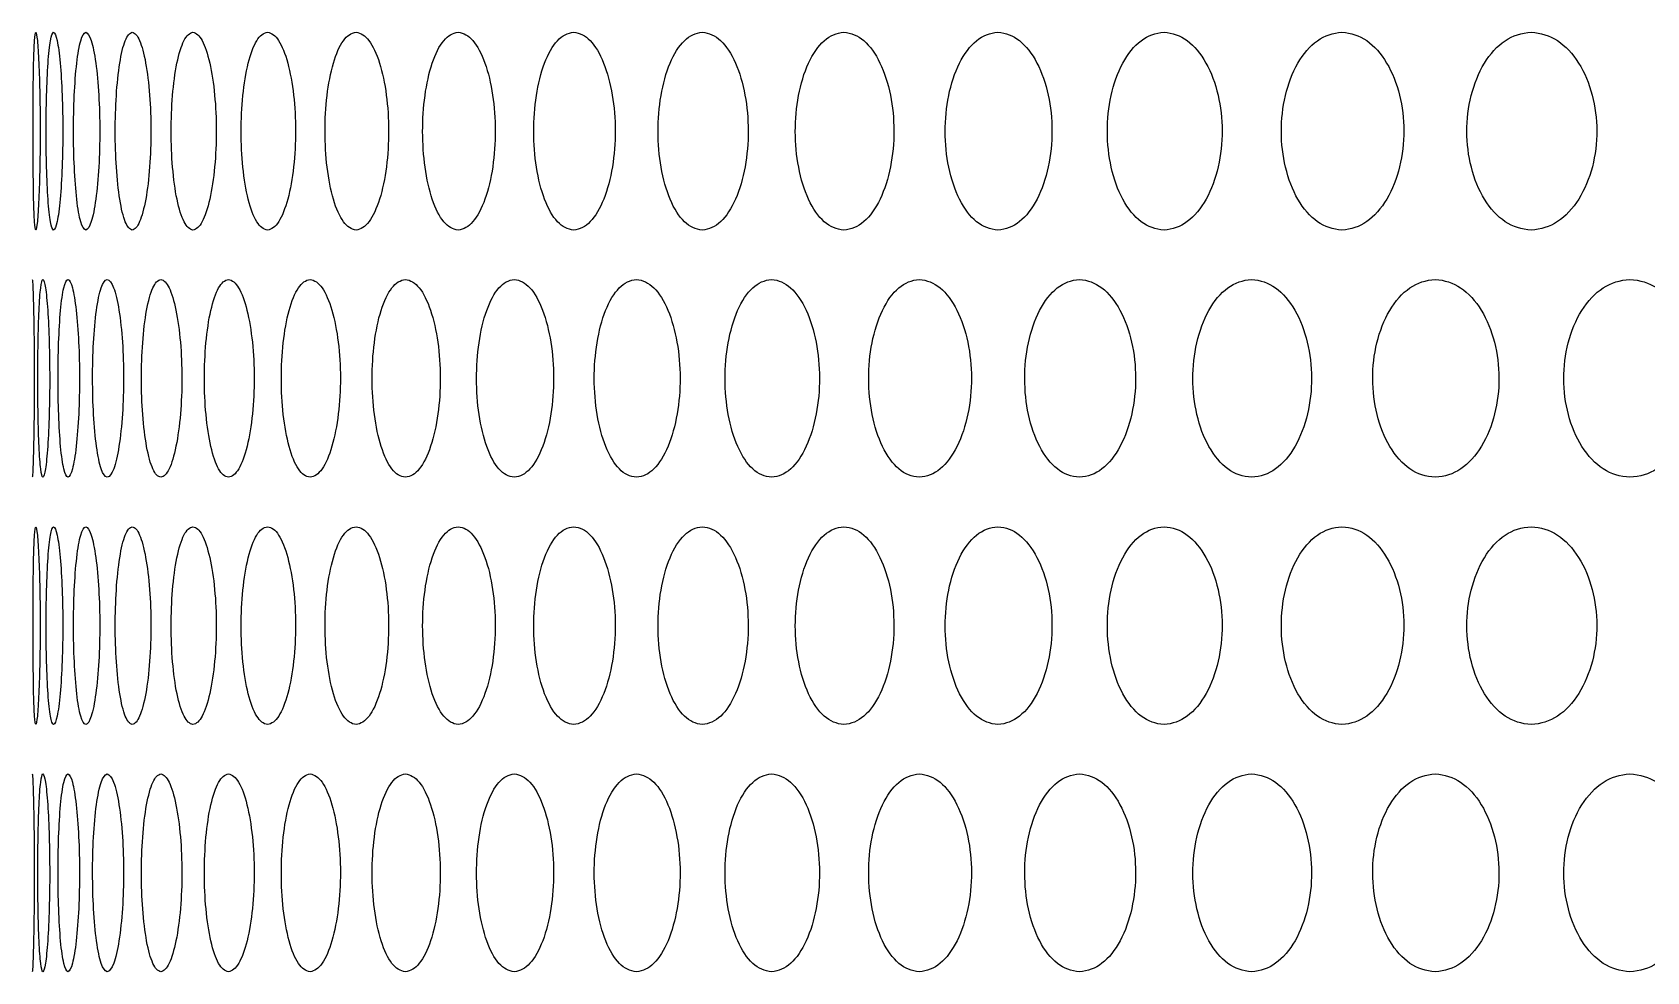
# Model space of a CAD drawing. Header units: millimetres. Extents: x 750 to 8479, y 2174 to 4333.
# Drawn here: x 1027.4 to 1092.7, y 2845.1 to 2883.1 of the extents above; entities that cross this region are included whole.
import ezdxf

# ---------------------------------------------------------------- set-up
doc = ezdxf.new("R2010")
doc.units = ezdxf.units.MM
doc.header["$LTSCALE"] = 153.67
doc.layers.add('02___PRT_ALL_AXES', color=7, linetype='CONTINUOUS')

msp = doc.modelspace()

# ---------------------------------------------------------------- linework, layer by layer
at = {"layer": '02___PRT_ALL_AXES', "color": 0, "linetype": 'Continuous'}
for points in [[(1027.5714, 2875.06591), (1027.55016, 2875.08775), (1027.51621, 2875.29974), (1027.4815, 2876.24269), (1027.46358, 2877.58256), (1027.45829, 2879.04925), (1027.46336, 2880.52312), (1027.48119, 2881.87762), (1027.51602, 2882.83075), (1027.55007, 2883.04428), (1027.5714, 2883.06591)], [(1027.5714, 2883.06591), (1027.59265, 2883.04407), (1027.63469, 2882.83209), (1027.69552, 2881.88914), (1027.73773, 2880.54927), (1027.75223, 2879.08257), (1027.73831, 2877.60871), (1027.69613, 2876.25421), (1027.63493, 2875.30107), (1027.59273, 2875.08754), (1027.5714, 2875.06591)], [(1028.29324, 2875.06591), (1028.24335, 2875.08775), (1028.15816, 2875.29974), (1028.059, 2876.24269), (1028.00051, 2877.58256), (1027.98186, 2879.04925), (1027.99975, 2880.52312), (1028.05807, 2881.87762), (1028.15769, 2882.83075), (1028.24314, 2883.04428), (1028.29324, 2883.06591)], [(1028.29324, 2883.06591), (1028.34313, 2883.04407), (1028.43639, 2882.83209), (1028.56159, 2881.88914), (1028.6443, 2880.54927), (1028.67214, 2879.08257), (1028.64542, 2877.60871), (1028.56282, 2876.25421), (1028.43692, 2875.30107), (1028.34333, 2875.08754), (1028.29324, 2875.06591)], [(1029.59524, 2875.06591), (1029.51682, 2875.08775), (1029.3806, 2875.29974), (1029.21722, 2876.24269), (1029.11829, 2877.58256), (1029.08632, 2879.04925), (1029.117, 2880.52312), (1029.21567, 2881.87762), (1029.37983, 2882.83075), (1029.5165, 2883.04428), (1029.59524, 2883.06591)], [(1029.59524, 2883.06591), (1029.67367, 2883.04407), (1029.81792, 2882.83209), (1030.0072, 2881.88914), (1030.13023, 2880.54927), (1030.17133, 2879.08257), (1030.13188, 2877.60871), (1030.00905, 2876.25421), (1029.81874, 2875.30107), (1029.67398, 2875.08754), (1029.59524, 2875.06591)], [(1031.47438, 2875.06591), (1031.36761, 2875.08775), (1031.18067, 2875.29974), (1030.95345, 2876.24269), (1030.81432, 2877.58256), (1030.76911, 2879.04925), (1030.81249, 2880.52312), (1030.95128, 2881.87762), (1031.17962, 2882.83075), (1031.36718, 2883.04428), (1031.47438, 2883.06591)], [(1031.47438, 2883.06591), (1031.58116, 2883.04407), (1031.77608, 2882.83209), (1032.029, 2881.88914), (1032.19204, 2880.54927), (1032.24632, 2879.08257), (1032.19422, 2877.60871), (1032.03146, 2876.25421), (1031.77718, 2875.30107), (1031.58158, 2875.08754), (1031.47438, 2875.06591)], [(1033.92629, 2875.06591), (1033.79142, 2875.08775), (1033.55418, 2875.29974), (1033.26366, 2876.24269), (1033.08465, 2877.58256), (1033.0263, 2879.04925), (1033.08229, 2880.52312), (1033.26088, 2881.87762), (1033.55285, 2882.83075), (1033.79087, 2883.04428), (1033.92629, 2883.06591)], [(1033.92629, 2883.06591), (1034.06116, 2883.04407), (1034.30629, 2882.83209), (1034.62226, 2881.88914), (1034.82495, 2880.54927), (1034.89227, 2879.08257), (1034.82765, 2877.60871), (1034.62533, 2876.25421), (1034.30767, 2875.30107), (1034.0617, 2875.08754), (1033.92629, 2875.06591)], [(1036.94524, 2875.06591), (1036.78258, 2875.08775), (1036.49561, 2875.29974), (1036.14246, 2876.24269), (1035.92398, 2877.58256), (1035.85263, 2879.04925), (1035.9211, 2880.52312), (1036.13907, 2881.87762), (1036.494, 2882.83075), (1036.78193, 2883.04428), (1036.94524, 2883.06591)], [(1036.94524, 2883.06591), (1037.10789, 2883.04407), (1037.40266, 2882.83209), (1037.78094, 2881.88914), (1038.0228, 2880.54927), (1038.10302, 2879.08257), (1038.02603, 2877.60871), (1037.78462, 2876.25421), (1037.40432, 2875.30107), (1037.10855, 2875.08754), (1036.94524, 2875.06591)], [(1040.52421, 2875.06591), (1040.33415, 2875.08775), (1039.9981, 2875.29974), (1039.58315, 2876.24269), (1039.32572, 2877.58256), (1039.24153, 2879.04925), (1039.32231, 2880.52312), (1039.57917, 2881.87762), (1039.99622, 2882.83075), (1040.33338, 2883.04428), (1040.52421, 2883.06591)], [(1040.52421, 2883.06591), (1040.71427, 2883.04407), (1041.05799, 2882.83209), (1041.4977, 2881.88914), (1041.77817, 2880.54927), (1041.87109, 2879.08257), (1041.78191, 2877.60871), (1041.50197, 2876.25421), (1041.05993, 2875.30107), (1040.71503, 2875.08754), (1040.52421, 2875.06591)], [(1044.65486, 2875.06591), (1044.43784, 2875.08775), (1044.05351, 2875.29974), (1043.57771, 2876.24269), (1043.28192, 2877.58256), (1043.1851, 2879.04925), (1043.27801, 2880.52312), (1043.57314, 2881.87762), (1044.05135, 2882.83075), (1044.43696, 2883.04428), (1044.65486, 2883.06591)], [(1044.65486, 2883.06591), (1044.87188, 2883.04407), (1045.26376, 2882.83209), (1045.76388, 2881.88914), (1046.08231, 2880.54927), (1046.18771, 2879.08257), (1046.08655, 2877.60871), (1045.76873, 2876.25421), (1045.26597, 2875.30107), (1044.87276, 2875.08754), (1044.65486, 2875.06591)], [(1049.32758, 2875.06591), (1049.08409, 2875.08775), (1048.65238, 2875.29974), (1048.11685, 2876.24269), (1047.78339, 2877.58256), (1047.67416, 2879.04925), (1047.77898, 2880.52312), (1048.1117, 2881.87762), (1048.64995, 2882.83075), (1049.08312, 2883.04428), (1049.32758, 2883.06591)], [(1049.32758, 2883.06591), (1049.57106, 2883.04407), (1050.01017, 2882.83209), (1050.56954, 2881.88914), (1050.92518, 2880.54927), (1051.04282, 2879.08257), (1050.92992, 2877.60871), (1050.57496, 2876.25421), (1050.01265, 2875.30107), (1049.57204, 2875.08754), (1049.32758, 2875.06591)], [(1054.53148, 2875.06591), (1054.2621, 2875.08775), (1053.784, 2875.29974), (1053.18999, 2876.24269), (1052.81964, 2877.58256), (1052.69825, 2879.04925), (1052.81474, 2880.52312), (1053.18427, 2881.87762), (1053.78131, 2882.83075), (1054.26102, 2883.04428), (1054.53148, 2883.06591)], [(1054.53148, 2883.06591), (1054.80085, 2883.04407), (1055.28618, 2882.83209), (1055.90349, 2881.88914), (1056.29551, 2880.54927), (1056.42512, 2879.08257), (1056.30073, 2877.60871), (1055.90947, 2876.25421), (1055.28891, 2875.30107), (1054.80194, 2875.08754), (1054.53148, 2875.06591)], [(1060.25444, 2875.06591), (1059.9598, 2875.08775), (1059.43643, 2875.29974), (1058.78531, 2876.24269), (1058.37893, 2877.58256), (1058.24567, 2879.04925), (1058.37355, 2880.52312), (1058.77905, 2881.87762), (1059.43349, 2882.83075), (1059.95862, 2883.04428), (1060.25444, 2883.06591)], [(1060.25444, 2883.06591), (1060.54908, 2883.04407), (1061.07949, 2882.83209), (1061.75331, 2881.88914), (1062.1808, 2880.54927), (1062.32207, 2879.08257), (1062.18649, 2877.60871), (1061.75983, 2876.25421), (1061.08248, 2875.30107), (1060.55026, 2875.08754), (1060.25444, 2875.06591)], [(1066.48314, 2875.06591), (1066.16392, 2875.08775), (1065.5965, 2875.29974), (1064.88979, 2876.24269), (1064.44833, 2877.58256), (1064.3035, 2879.04925), (1064.44249, 2880.52312), (1064.88299, 2881.87762), (1065.5933, 2882.83075), (1066.16264, 2883.04428), (1066.48314, 2883.06591)], [(1066.48314, 2883.06591), (1066.80235, 2883.04407), (1067.37661, 2882.83209), (1068.10537, 2881.88914), (1068.56734, 2880.54927), (1068.71995, 2879.08257), (1068.57349, 2877.60871), (1068.11242, 2876.25421), (1067.37985, 2875.30107), (1066.80364, 2875.08754), (1066.48314, 2875.06591)], [(1073.20306, 2875.06591), (1072.86001, 2875.08775), (1072.24986, 2875.29974), (1071.48921, 2876.24269), (1071.0137, 2877.58256), (1070.85764, 2879.04925), (1071.0074, 2880.52312), (1071.48189, 2881.87762), (1072.24642, 2882.83075), (1072.85863, 2883.04428), (1073.20306, 2883.06591)], [(1073.20306, 2883.06591), (1073.54611, 2883.04407), (1074.16289, 2882.83209), (1074.94488, 2881.88914), (1075.44025, 2880.54927), (1075.60384, 2879.08257), (1075.44684, 2877.60871), (1074.95244, 2876.25421), (1074.16636, 2875.30107), (1073.54749, 2875.08754), (1073.20306, 2875.06591)], [(1080.39857, 2875.06591), (1080.03248, 2875.08775), (1079.38102, 2875.29974), (1078.5682, 2876.24269), (1078.05974, 2877.58256), (1077.89282, 2879.04925), (1078.053, 2880.52312), (1078.56038, 2881.87762), (1079.37735, 2882.83075), (1080.03101, 2883.04428), (1080.39857, 2883.06591)], [(1080.39857, 2883.06591), (1080.76465, 2883.04407), (1081.4225, 2882.83209), (1082.25591, 2881.88914), (1082.78353, 2880.54927), (1082.95772, 2879.08257), (1082.79055, 2877.60871), (1082.26397, 2876.25421), (1081.42621, 2875.30107), (1080.76612, 2875.08754), (1080.39857, 2875.06591)], [(1088.05289, 2875.06591), (1087.66462, 2875.08775), (1086.97337, 2875.29974), (1086.11028, 2876.24269), (1085.57005, 2877.58256), (1085.39265, 2879.04925), (1085.56289, 2880.52312), (1086.10196, 2881.87762), (1086.96948, 2882.83075), (1087.66306, 2883.04428), (1088.05289, 2883.06591)], [(1088.05289, 2883.06591), (1088.44116, 2883.04407), (1089.13855, 2882.83209), (1090.02144, 2881.88914), (1090.58007, 2880.54927), (1090.76446, 2879.08257), (1090.5875, 2877.60871), (1090.02998, 2876.25421), (1089.14248, 2875.30107), (1088.44272, 2875.08754), (1088.05289, 2875.06591)], [(1027.42862, 2873.06591), (1027.43552, 2873.04407), (1027.45192, 2872.83209), (1027.4805, 2871.88914), (1027.50241, 2870.54927), (1027.51024, 2869.08257), (1027.50272, 2867.60871), (1027.48079, 2866.25421), (1027.45201, 2865.30107), (1027.43555, 2865.08754), (1027.42862, 2865.06591)], [(1027.85966, 2865.06591), (1027.82408, 2865.08775), (1027.7645, 2865.29974), (1027.69755, 2866.24269), (1027.65933, 2867.58256), (1027.64735, 2869.04925), (1027.65884, 2870.52312), (1027.69692, 2871.87762), (1027.76417, 2872.83075), (1027.82394, 2873.04428), (1027.85966, 2873.06591)], [(1027.85966, 2873.06591), (1027.89524, 2873.04407), (1027.96291, 2872.83209), (1028.05595, 2871.88914), (1028.11844, 2870.54927), (1028.13961, 2869.08257), (1028.11928, 2867.60871), (1028.05688, 2866.25421), (1027.9633, 2865.30107), (1027.89538, 2865.08754), (1027.85966, 2865.06591)], [(1028.87188, 2865.06591), (1028.8077, 2865.08775), (1028.69696, 2865.29974), (1028.56566, 2866.24269), (1028.48693, 2867.58256), (1028.46161, 2869.04925), (1028.4859, 2870.52312), (1028.56441, 2871.87762), (1028.69634, 2872.83075), (1028.80744, 2873.04428), (1028.87188, 2873.06591)], [(1028.87188, 2873.06591), (1028.93605, 2873.04407), (1029.05485, 2872.83209), (1029.21213, 2871.88914), (1029.31503, 2870.54927), (1029.34951, 2869.08257), (1029.31642, 2867.60871), (1029.21367, 2866.25421), (1029.05552, 2865.30107), (1028.93631, 2865.08754), (1028.87188, 2865.06591)], [(1030.46291, 2865.06591), (1030.37029, 2865.08775), (1030.20866, 2865.29974), (1030.01331, 2866.24269), (1029.89424, 2867.58256), (1029.85564, 2869.04925), (1029.89268, 2870.52312), (1030.01144, 2871.87762), (1030.20775, 2872.83075), (1030.36992, 2873.04428), (1030.46291, 2873.06591)], [(1030.46291, 2873.06591), (1030.55554, 2873.04407), (1030.72518, 2872.83209), (1030.94634, 2871.88914), (1031.08942, 2870.54927), (1031.13712, 2869.08257), (1031.09133, 2867.60871), (1030.9485, 2866.25421), (1030.72614, 2865.30107), (1030.55591, 2865.08754), (1030.46291, 2865.06591)], [(1032.62907, 2865.06591), (1032.50821, 2865.08775), (1032.29606, 2865.29974), (1032.03712, 2866.24269), (1031.878, 2867.58256), (1031.8262, 2869.04925), (1031.8759, 2870.52312), (1032.03464, 2871.87762), (1032.29486, 2872.83075), (1032.50772, 2873.04428), (1032.62907, 2873.06591)], [(1032.62907, 2873.06591), (1032.74992, 2873.04407), (1032.97001, 2872.83209), (1033.25454, 2871.88914), (1033.43746, 2870.54927), (1033.49828, 2869.08257), (1033.43991, 2867.60871), (1033.25731, 2866.25421), (1032.97125, 2865.30107), (1032.75041, 2865.08754), (1032.62907, 2865.06591)], [(1035.36529, 2865.06591), (1035.21648, 2865.08775), (1034.9543, 2865.29974), (1034.63238, 2866.24269), (1034.43357, 2867.58256), (1034.3687, 2869.04925), (1034.43095, 2870.52312), (1034.62929, 2871.87762), (1034.95283, 2872.83075), (1035.21588, 2873.04428), (1035.36529, 2873.06591)], [(1035.36529, 2873.06591), (1035.51409, 2873.04407), (1035.78412, 2872.83209), (1036.13135, 2871.88914), (1036.35369, 2870.54927), (1036.42748, 2869.08257), (1036.35666, 2867.60871), (1036.13472, 2866.25421), (1035.78565, 2865.30107), (1035.51469, 2865.08754), (1035.36529, 2865.06591)], [(1038.66521, 2865.06591), (1038.4888, 2865.08775), (1038.1772, 2865.29974), (1037.79304, 2866.24269), (1037.55501, 2867.58256), (1037.47723, 2869.04925), (1037.55187, 2870.52312), (1037.78935, 2871.87762), (1038.17545, 2872.83075), (1038.48809, 2873.04428), (1038.66521, 2873.06591)], [(1038.66521, 2873.06591), (1038.84162, 2873.04407), (1039.16096, 2872.83209), (1039.57008, 2871.88914), (1039.83132, 2870.54927), (1039.91791, 2869.08257), (1039.8348, 2867.60871), (1039.57405, 2866.25421), (1039.16276, 2865.30107), (1038.84233, 2865.08754), (1038.66521, 2865.06591)], [(1042.52114, 2865.06591), (1042.31754, 2865.08775), (1041.95725, 2865.29974), (1041.51175, 2866.24269), (1041.23506, 2867.58256), (1041.14453, 2869.04925), (1041.2314, 2870.52312), (1041.50747, 2871.87762), (1041.95523, 2872.83075), (1042.31672, 2873.04428), (1042.52114, 2873.06591)], [(1042.52114, 2873.06591), (1042.72475, 2873.04407), (1043.09265, 2872.83209), (1043.56271, 2871.88914), (1043.86224, 2870.54927), (1043.96143, 2869.08257), (1043.86624, 2867.60871), (1043.56727, 2866.25421), (1043.09472, 2865.30107), (1042.72557, 2865.08754), (1042.52114, 2865.06591)], [(1046.92411, 2865.06591), (1046.69379, 2865.08775), (1046.28565, 2865.29974), (1045.77984, 2866.24269), (1045.46513, 2867.58256), (1045.36207, 2869.04925), (1045.46096, 2870.52312), (1045.77498, 2871.87762), (1046.28336, 2872.83075), (1046.69286, 2873.04428), (1046.92411, 2873.06591)], [(1046.92411, 2873.06591), (1047.15443, 2873.04407), (1047.57004, 2872.83209), (1048.09995, 2871.88914), (1048.43708, 2870.54927), (1048.54863, 2869.08257), (1048.44157, 2867.60871), (1048.10508, 2866.25421), (1047.57239, 2865.30107), (1047.15536, 2865.08754), (1046.92411, 2865.06591)], [(1051.86386, 2865.06591), (1051.60736, 2865.08775), (1051.15232, 2865.29974), (1050.58738, 2866.24269), (1050.23537, 2867.58256), (1050.12002, 2869.04925), (1050.23071, 2870.52312), (1050.58195, 2871.87762), (1051.14976, 2872.83075), (1051.60632, 2873.04428), (1051.86386, 2873.06591)], [(1051.86386, 2873.06591), (1052.12036, 2873.04407), (1052.58271, 2872.83209), (1053.17123, 2871.88914), (1053.54517, 2870.54927), (1053.66883, 2869.08257), (1053.55015, 2867.60871), (1053.17693, 2866.25421), (1052.58532, 2865.30107), (1052.12139, 2865.08754), (1051.86386, 2865.06591)], [(1057.32888, 2865.06591), (1057.04679, 2865.08775), (1056.54591, 2865.29974), (1055.92316, 2866.24269), (1055.53469, 2867.58256), (1055.40732, 2869.04925), (1055.52954, 2870.52312), (1055.91717, 2871.87762), (1056.54309, 2872.83075), (1057.04566, 2873.04428), (1057.32888, 2873.06591)], [(1057.32888, 2873.06591), (1057.61097, 2873.04407), (1058.11899, 2872.83209), (1058.76474, 2871.88914), (1059.17462, 2870.54927), (1059.3101, 2869.08257), (1059.18007, 2867.60871), (1058.77099, 2866.25421), (1058.12185, 2865.30107), (1057.6121, 2865.08754), (1057.32888, 2865.06591)], [(1063.30645, 2865.06591), (1062.99943, 2865.08775), (1062.45388, 2865.29974), (1061.77477, 2866.24269), (1061.35073, 2867.58256), (1061.21164, 2869.04925), (1061.34511, 2870.52312), (1061.76823, 2871.87762), (1062.45081, 2872.83075), (1062.9982, 2873.04428), (1063.30645, 2873.06591)], [(1063.30645, 2873.06591), (1063.61347, 2873.04407), (1064.16596, 2872.83209), (1064.86745, 2871.88914), (1065.31231, 2870.54927), (1065.4593, 2869.08257), (1065.31824, 2867.60871), (1064.87424, 2866.25421), (1064.16908, 2865.30107), (1063.6147, 2865.08754), (1063.30645, 2865.06591)], [(1069.78265, 2865.06591), (1069.45142, 2865.08775), (1068.86246, 2865.29974), (1068.12857, 2866.24269), (1067.66995, 2867.58256), (1067.51946, 2869.04925), (1067.66387, 2870.52312), (1068.12151, 2871.87762), (1068.85914, 2872.83075), (1069.45009, 2873.04428), (1069.78265, 2873.06591)], [(1069.78265, 2873.06591), (1070.11388, 2873.04407), (1070.70957, 2872.83209), (1071.46516, 2871.88914), (1071.94397, 2870.54927), (1072.10211, 2869.08257), (1071.95034, 2867.60871), (1071.47247, 2866.25421), (1070.71293, 2865.30107), (1070.11521, 2865.08754), (1069.78265, 2865.06591)], [(1076.74239, 2865.06591), (1076.38772, 2865.08775), (1075.75672, 2865.29974), (1074.96977, 2866.24269), (1074.47764, 2867.58256), (1074.31609, 2869.04925), (1074.47111, 2870.52312), (1074.96219, 2871.87762), (1075.75317, 2872.83075), (1076.38629, 2873.04428), (1076.74239, 2873.06591)], [(1076.74239, 2873.06591), (1077.09706, 2873.04407), (1077.73456, 2872.83209), (1078.54249, 2871.88914), (1079.05413, 2870.54927), (1079.22307, 2869.08257), (1079.06094, 2867.60871), (1078.55031, 2866.25421), (1077.73815, 2865.30107), (1077.09849, 2865.08754), (1076.74239, 2865.06591)], [(1084.16946, 2865.06591), (1083.79218, 2865.08775), (1083.12062, 2865.29974), (1082.28243, 2866.24269), (1081.75793, 2867.58256), (1081.58572, 2869.04925), (1081.75098, 2870.52312), (1082.27435, 2871.87762), (1083.11684, 2872.83075), (1083.79066, 2873.04428), (1084.16946, 2873.06591)], [(1084.16946, 2873.06591), (1084.54675, 2873.04407), (1085.22457, 2872.83209), (1086.08297, 2871.88914), (1086.62625, 2870.54927), (1086.80559, 2869.08257), (1086.63348, 2867.60871), (1086.09127, 2866.25421), (1085.22839, 2865.30107), (1084.54827, 2865.08754), (1084.16946, 2865.06591)], [(1092.04658, 2865.06591), (1091.64756, 2865.08775), (1090.937, 2865.29974), (1090.04952, 2866.24269), (1089.49389, 2867.58256), (1089.3114, 2869.04925), (1089.48652, 2870.52312), (1090.04097, 2871.87762), (1090.933, 2872.83075), (1091.64595, 2873.04428), (1092.04658, 2873.06591)], [(1092.04658, 2873.06591), (1092.4456, 2873.04407), (1093.16217, 2872.83209), (1094.06902, 2871.88914), (1094.64269, 2870.54927), (1094.83201, 2869.08257), (1094.65032, 2867.60871), (1094.0778, 2866.25421), (1093.16621, 2865.30107), (1092.44721, 2865.08754), (1092.04658, 2865.06591)], [(1027.5714, 2855.06591), (1027.55016, 2855.08775), (1027.51621, 2855.29974), (1027.4815, 2856.24269), (1027.46358, 2857.58256), (1027.45829, 2859.04925), (1027.46336, 2860.52312), (1027.48119, 2861.87762), (1027.51602, 2862.83075), (1027.55007, 2863.04428), (1027.5714, 2863.06591)], [(1027.5714, 2863.06591), (1027.59265, 2863.04407), (1027.63469, 2862.83209), (1027.69552, 2861.88914), (1027.73773, 2860.54927), (1027.75223, 2859.08257), (1027.73831, 2857.60871), (1027.69613, 2856.25421), (1027.63493, 2855.30107), (1027.59273, 2855.08754), (1027.5714, 2855.06591)], [(1028.29324, 2855.06591), (1028.24335, 2855.08775), (1028.15816, 2855.29974), (1028.059, 2856.24269), (1028.00051, 2857.58256), (1027.98186, 2859.04925), (1027.99975, 2860.52312), (1028.05807, 2861.87762), (1028.15769, 2862.83075), (1028.24314, 2863.04428), (1028.29324, 2863.06591)], [(1028.29324, 2863.06591), (1028.34313, 2863.04407), (1028.43639, 2862.83209), (1028.56159, 2861.88914), (1028.6443, 2860.54927), (1028.67214, 2859.08257), (1028.64542, 2857.60871), (1028.56282, 2856.25421), (1028.43692, 2855.30107), (1028.34333, 2855.08754), (1028.29324, 2855.06591)], [(1029.59524, 2855.06591), (1029.51682, 2855.08775), (1029.3806, 2855.29974), (1029.21722, 2856.24269), (1029.11829, 2857.58256), (1029.08632, 2859.04925), (1029.117, 2860.52312), (1029.21567, 2861.87762), (1029.37983, 2862.83075), (1029.5165, 2863.04428), (1029.59524, 2863.06591)], [(1029.59524, 2863.06591), (1029.67367, 2863.04407), (1029.81792, 2862.83209), (1030.0072, 2861.88914), (1030.13023, 2860.54927), (1030.17133, 2859.08257), (1030.13188, 2857.60871), (1030.00905, 2856.25421), (1029.81874, 2855.30107), (1029.67398, 2855.08754), (1029.59524, 2855.06591)], [(1031.47438, 2855.06591), (1031.36761, 2855.08775), (1031.18067, 2855.29974), (1030.95345, 2856.24269), (1030.81432, 2857.58256), (1030.76911, 2859.04925), (1030.81249, 2860.52312), (1030.95128, 2861.87762), (1031.17962, 2862.83075), (1031.36718, 2863.04428), (1031.47438, 2863.06591)], [(1031.47438, 2863.06591), (1031.58116, 2863.04407), (1031.77608, 2862.83209), (1032.029, 2861.88914), (1032.19204, 2860.54927), (1032.24632, 2859.08257), (1032.19422, 2857.60871), (1032.03146, 2856.25421), (1031.77718, 2855.30107), (1031.58158, 2855.08754), (1031.47438, 2855.06591)], [(1033.92629, 2855.06591), (1033.79142, 2855.08775), (1033.55418, 2855.29974), (1033.26366, 2856.24269), (1033.08465, 2857.58256), (1033.0263, 2859.04925), (1033.08229, 2860.52312), (1033.26088, 2861.87762), (1033.55285, 2862.83075), (1033.79087, 2863.04428), (1033.92629, 2863.06591)], [(1033.92629, 2863.06591), (1034.06116, 2863.04407), (1034.30629, 2862.83209), (1034.62226, 2861.88914), (1034.82495, 2860.54927), (1034.89227, 2859.08257), (1034.82765, 2857.60871), (1034.62533, 2856.25421), (1034.30767, 2855.30107), (1034.0617, 2855.08754), (1033.92629, 2855.06591)], [(1036.94524, 2855.06591), (1036.78258, 2855.08775), (1036.49561, 2855.29974), (1036.14246, 2856.24269), (1035.92398, 2857.58256), (1035.85263, 2859.04925), (1035.9211, 2860.52312), (1036.13907, 2861.87762), (1036.494, 2862.83075), (1036.78193, 2863.04428), (1036.94524, 2863.06591)], [(1036.94524, 2863.06591), (1037.10789, 2863.04407), (1037.40266, 2862.83209), (1037.78094, 2861.88914), (1038.0228, 2860.54927), (1038.10302, 2859.08257), (1038.02603, 2857.60871), (1037.78462, 2856.25421), (1037.40432, 2855.30107), (1037.10855, 2855.08754), (1036.94524, 2855.06591)], [(1040.52421, 2855.06591), (1040.33415, 2855.08775), (1039.9981, 2855.29974), (1039.58315, 2856.24269), (1039.32572, 2857.58256), (1039.24153, 2859.04925), (1039.32231, 2860.52312), (1039.57917, 2861.87762), (1039.99622, 2862.83075), (1040.33338, 2863.04428), (1040.52421, 2863.06591)], [(1040.52421, 2863.06591), (1040.71427, 2863.04407), (1041.05799, 2862.83209), (1041.4977, 2861.88914), (1041.77817, 2860.54927), (1041.87109, 2859.08257), (1041.78191, 2857.60871), (1041.50197, 2856.25421), (1041.05993, 2855.30107), (1040.71503, 2855.08754), (1040.52421, 2855.06591)], [(1044.65486, 2855.06591), (1044.43784, 2855.08775), (1044.05351, 2855.29974), (1043.57771, 2856.24269), (1043.28192, 2857.58256), (1043.1851, 2859.04925), (1043.27801, 2860.52312), (1043.57314, 2861.87762), (1044.05135, 2862.83075), (1044.43696, 2863.04428), (1044.65486, 2863.06591)], [(1044.65486, 2863.06591), (1044.87188, 2863.04407), (1045.26376, 2862.83209), (1045.76388, 2861.88914), (1046.08231, 2860.54927), (1046.18771, 2859.08257), (1046.08655, 2857.60871), (1045.76873, 2856.25421), (1045.26597, 2855.30107), (1044.87276, 2855.08754), (1044.65486, 2855.06591)], [(1049.32758, 2855.06591), (1049.08409, 2855.08775), (1048.65238, 2855.29974), (1048.11685, 2856.24269), (1047.78339, 2857.58256), (1047.67416, 2859.04925), (1047.77898, 2860.52312), (1048.1117, 2861.87762), (1048.64995, 2862.83075), (1049.08312, 2863.04428), (1049.32758, 2863.06591)], [(1049.32758, 2863.06591), (1049.57106, 2863.04407), (1050.01017, 2862.83209), (1050.56954, 2861.88914), (1050.92518, 2860.54927), (1051.04282, 2859.08257), (1050.92992, 2857.60871), (1050.57496, 2856.25421), (1050.01265, 2855.30107), (1049.57204, 2855.08754), (1049.32758, 2855.06591)], [(1054.53148, 2855.06591), (1054.2621, 2855.08775), (1053.784, 2855.29974), (1053.18999, 2856.24269), (1052.81964, 2857.58256), (1052.69825, 2859.04925), (1052.81474, 2860.52312), (1053.18427, 2861.87762), (1053.78131, 2862.83075), (1054.26102, 2863.04428), (1054.53148, 2863.06591)], [(1054.53148, 2863.06591), (1054.80085, 2863.04407), (1055.28618, 2862.83209), (1055.90349, 2861.88914), (1056.29551, 2860.54927), (1056.42512, 2859.08257), (1056.30073, 2857.60871), (1055.90947, 2856.25421), (1055.28891, 2855.30107), (1054.80194, 2855.08754), (1054.53148, 2855.06591)], [(1060.25444, 2855.06591), (1059.9598, 2855.08775), (1059.43643, 2855.29974), (1058.78531, 2856.24269), (1058.37893, 2857.58256), (1058.24567, 2859.04925), (1058.37355, 2860.52312), (1058.77905, 2861.87762), (1059.43349, 2862.83075), (1059.95862, 2863.04428), (1060.25444, 2863.06591)], [(1060.25444, 2863.06591), (1060.54908, 2863.04407), (1061.07949, 2862.83209), (1061.75331, 2861.88914), (1062.1808, 2860.54927), (1062.32207, 2859.08257), (1062.18649, 2857.60871), (1061.75983, 2856.25421), (1061.08248, 2855.30107), (1060.55026, 2855.08754), (1060.25444, 2855.06591)], [(1066.48314, 2855.06591), (1066.16392, 2855.08775), (1065.5965, 2855.29974), (1064.88979, 2856.24269), (1064.44833, 2857.58256), (1064.3035, 2859.04925), (1064.44249, 2860.52312), (1064.88299, 2861.87762), (1065.5933, 2862.83075), (1066.16264, 2863.04428), (1066.48314, 2863.06591)], [(1066.48314, 2863.06591), (1066.80235, 2863.04407), (1067.37661, 2862.83209), (1068.10537, 2861.88914), (1068.56734, 2860.54927), (1068.71995, 2859.08257), (1068.57349, 2857.60871), (1068.11242, 2856.25421), (1067.37985, 2855.30107), (1066.80364, 2855.08754), (1066.48314, 2855.06591)], [(1073.20306, 2855.06591), (1072.86001, 2855.08775), (1072.24986, 2855.29974), (1071.48921, 2856.24269), (1071.0137, 2857.58256), (1070.85764, 2859.04925), (1071.0074, 2860.52312), (1071.48189, 2861.87762), (1072.24642, 2862.83075), (1072.85863, 2863.04428), (1073.20306, 2863.06591)], [(1073.20306, 2863.06591), (1073.54611, 2863.04407), (1074.16289, 2862.83209), (1074.94488, 2861.88914), (1075.44025, 2860.54927), (1075.60384, 2859.08257), (1075.44684, 2857.60871), (1074.95244, 2856.25421), (1074.16636, 2855.30107), (1073.54749, 2855.08754), (1073.20306, 2855.06591)], [(1080.39857, 2855.06591), (1080.03248, 2855.08775), (1079.38102, 2855.29974), (1078.5682, 2856.24269), (1078.05974, 2857.58256), (1077.89282, 2859.04925), (1078.053, 2860.52312), (1078.56038, 2861.87762), (1079.37735, 2862.83075), (1080.03101, 2863.04428), (1080.39857, 2863.06591)], [(1080.39857, 2863.06591), (1080.76465, 2863.04407), (1081.4225, 2862.83209), (1082.25591, 2861.88914), (1082.78353, 2860.54927), (1082.95772, 2859.08257), (1082.79055, 2857.60871), (1082.26397, 2856.25421), (1081.42621, 2855.30107), (1080.76612, 2855.08754), (1080.39857, 2855.06591)], [(1088.05289, 2855.06591), (1087.66462, 2855.08775), (1086.97337, 2855.29974), (1086.11028, 2856.24269), (1085.57005, 2857.58256), (1085.39265, 2859.04925), (1085.56289, 2860.52312), (1086.10196, 2861.87762), (1086.96948, 2862.83075), (1087.66306, 2863.04428), (1088.05289, 2863.06591)], [(1088.05289, 2863.06591), (1088.44116, 2863.04407), (1089.13855, 2862.83209), (1090.02144, 2861.88914), (1090.58007, 2860.54927), (1090.76446, 2859.08257), (1090.5875, 2857.60871), (1090.02998, 2856.25421), (1089.14248, 2855.30107), (1088.44272, 2855.08754), (1088.05289, 2855.06591)], [(1027.42862, 2853.06591), (1027.43552, 2853.04407), (1027.45192, 2852.83209), (1027.4805, 2851.88914), (1027.50241, 2850.54927), (1027.51024, 2849.08257), (1027.50272, 2847.60871), (1027.48079, 2846.25421), (1027.45201, 2845.30107), (1027.43555, 2845.08754), (1027.42862, 2845.06591)], [(1027.85966, 2845.06591), (1027.82408, 2845.08775), (1027.7645, 2845.29974), (1027.69755, 2846.24269), (1027.65933, 2847.58256), (1027.64735, 2849.04925), (1027.65884, 2850.52312), (1027.69692, 2851.87762), (1027.76417, 2852.83075), (1027.82394, 2853.04428), (1027.85966, 2853.06591)], [(1027.85966, 2853.06591), (1027.89524, 2853.04407), (1027.96291, 2852.83209), (1028.05595, 2851.88914), (1028.11844, 2850.54927), (1028.13961, 2849.08257), (1028.11928, 2847.60871), (1028.05688, 2846.25421), (1027.9633, 2845.30107), (1027.89538, 2845.08754), (1027.85966, 2845.06591)], [(1028.87188, 2845.06591), (1028.8077, 2845.08775), (1028.69696, 2845.29974), (1028.56566, 2846.24269), (1028.48693, 2847.58256), (1028.46161, 2849.04925), (1028.4859, 2850.52312), (1028.56441, 2851.87762), (1028.69634, 2852.83075), (1028.80744, 2853.04428), (1028.87188, 2853.06591)], [(1028.87188, 2853.06591), (1028.93605, 2853.04407), (1029.05485, 2852.83209), (1029.21213, 2851.88914), (1029.31503, 2850.54927), (1029.34951, 2849.08257), (1029.31642, 2847.60871), (1029.21367, 2846.25421), (1029.05552, 2845.30107), (1028.93631, 2845.08754), (1028.87188, 2845.06591)], [(1030.46291, 2845.06591), (1030.37029, 2845.08775), (1030.20866, 2845.29974), (1030.01331, 2846.24269), (1029.89424, 2847.58256), (1029.85564, 2849.04925), (1029.89268, 2850.52312), (1030.01144, 2851.87762), (1030.20775, 2852.83075), (1030.36992, 2853.04428), (1030.46291, 2853.06591)], [(1030.46291, 2853.06591), (1030.55554, 2853.04407), (1030.72518, 2852.83209), (1030.94634, 2851.88914), (1031.08942, 2850.54927), (1031.13712, 2849.08257), (1031.09133, 2847.60871), (1030.9485, 2846.25421), (1030.72614, 2845.30107), (1030.55591, 2845.08754), (1030.46291, 2845.06591)], [(1032.62907, 2845.06591), (1032.50821, 2845.08775), (1032.29606, 2845.29974), (1032.03712, 2846.24269), (1031.878, 2847.58256), (1031.8262, 2849.04925), (1031.8759, 2850.52312), (1032.03464, 2851.87762), (1032.29486, 2852.83075), (1032.50772, 2853.04428), (1032.62907, 2853.06591)], [(1032.62907, 2853.06591), (1032.74992, 2853.04407), (1032.97001, 2852.83209), (1033.25454, 2851.88914), (1033.43746, 2850.54927), (1033.49828, 2849.08257), (1033.43991, 2847.60871), (1033.25731, 2846.25421), (1032.97125, 2845.30107), (1032.75041, 2845.08754), (1032.62907, 2845.06591)], [(1035.36529, 2845.06591), (1035.21648, 2845.08775), (1034.9543, 2845.29974), (1034.63238, 2846.24269), (1034.43357, 2847.58256), (1034.3687, 2849.04925), (1034.43095, 2850.52312), (1034.62929, 2851.87762), (1034.95283, 2852.83075), (1035.21588, 2853.04428), (1035.36529, 2853.06591)], [(1035.36529, 2853.06591), (1035.51409, 2853.04407), (1035.78412, 2852.83209), (1036.13135, 2851.88914), (1036.35369, 2850.54927), (1036.42748, 2849.08257), (1036.35666, 2847.60871), (1036.13472, 2846.25421), (1035.78565, 2845.30107), (1035.51469, 2845.08754), (1035.36529, 2845.06591)], [(1038.66521, 2845.06591), (1038.4888, 2845.08775), (1038.1772, 2845.29974), (1037.79304, 2846.24269), (1037.55501, 2847.58256), (1037.47723, 2849.04925), (1037.55187, 2850.52312), (1037.78935, 2851.87762), (1038.17545, 2852.83075), (1038.48809, 2853.04428), (1038.66521, 2853.06591)], [(1038.66521, 2853.06591), (1038.84162, 2853.04407), (1039.16096, 2852.83209), (1039.57008, 2851.88914), (1039.83132, 2850.54927), (1039.91791, 2849.08257), (1039.8348, 2847.60871), (1039.57405, 2846.25421), (1039.16276, 2845.30107), (1038.84233, 2845.08754), (1038.66521, 2845.06591)], [(1042.52114, 2845.06591), (1042.31754, 2845.08775), (1041.95725, 2845.29974), (1041.51175, 2846.24269), (1041.23506, 2847.58256), (1041.14453, 2849.04925), (1041.2314, 2850.52312), (1041.50747, 2851.87762), (1041.95523, 2852.83075), (1042.31672, 2853.04428), (1042.52114, 2853.06591)], [(1042.52114, 2853.06591), (1042.72475, 2853.04407), (1043.09265, 2852.83209), (1043.56271, 2851.88914), (1043.86224, 2850.54927), (1043.96143, 2849.08257), (1043.86624, 2847.60871), (1043.56727, 2846.25421), (1043.09472, 2845.30107), (1042.72557, 2845.08754), (1042.52114, 2845.06591)], [(1046.92411, 2845.06591), (1046.69379, 2845.08775), (1046.28565, 2845.29974), (1045.77984, 2846.24269), (1045.46513, 2847.58256), (1045.36207, 2849.04925), (1045.46096, 2850.52312), (1045.77498, 2851.87762), (1046.28336, 2852.83075), (1046.69286, 2853.04428), (1046.92411, 2853.06591)], [(1046.92411, 2853.06591), (1047.15443, 2853.04407), (1047.57004, 2852.83209), (1048.09995, 2851.88914), (1048.43708, 2850.54927), (1048.54863, 2849.08257), (1048.44157, 2847.60871), (1048.10508, 2846.25421), (1047.57239, 2845.30107), (1047.15536, 2845.08754), (1046.92411, 2845.06591)], [(1051.86386, 2845.06591), (1051.60736, 2845.08775), (1051.15232, 2845.29974), (1050.58738, 2846.24269), (1050.23537, 2847.58256), (1050.12002, 2849.04925), (1050.23071, 2850.52312), (1050.58195, 2851.87762), (1051.14976, 2852.83075), (1051.60632, 2853.04428), (1051.86386, 2853.06591)], [(1051.86386, 2853.06591), (1052.12036, 2853.04407), (1052.58271, 2852.83209), (1053.17123, 2851.88914), (1053.54517, 2850.54927), (1053.66883, 2849.08257), (1053.55015, 2847.60871), (1053.17693, 2846.25421), (1052.58532, 2845.30107), (1052.12139, 2845.08754), (1051.86386, 2845.06591)], [(1057.32888, 2845.06591), (1057.04679, 2845.08775), (1056.54591, 2845.29974), (1055.92316, 2846.24269), (1055.53469, 2847.58256), (1055.40732, 2849.04925), (1055.52954, 2850.52312), (1055.91717, 2851.87762), (1056.54309, 2852.83075), (1057.04566, 2853.04428), (1057.32888, 2853.06591)], [(1057.32888, 2853.06591), (1057.61097, 2853.04407), (1058.11899, 2852.83209), (1058.76474, 2851.88914), (1059.17462, 2850.54927), (1059.3101, 2849.08257), (1059.18007, 2847.60871), (1058.77099, 2846.25421), (1058.12185, 2845.30107), (1057.6121, 2845.08754), (1057.32888, 2845.06591)], [(1063.30645, 2845.06591), (1062.99943, 2845.08775), (1062.45388, 2845.29974), (1061.77477, 2846.24269), (1061.35073, 2847.58256), (1061.21164, 2849.04925), (1061.34511, 2850.52312), (1061.76823, 2851.87762), (1062.45081, 2852.83075), (1062.9982, 2853.04428), (1063.30645, 2853.06591)], [(1063.30645, 2853.06591), (1063.61347, 2853.04407), (1064.16596, 2852.83209), (1064.86745, 2851.88914), (1065.31231, 2850.54927), (1065.4593, 2849.08257), (1065.31824, 2847.60871), (1064.87424, 2846.25421), (1064.16908, 2845.30107), (1063.6147, 2845.08754), (1063.30645, 2845.06591)], [(1069.78265, 2845.06591), (1069.45142, 2845.08775), (1068.86246, 2845.29974), (1068.12857, 2846.24269), (1067.66995, 2847.58256), (1067.51946, 2849.04925), (1067.66387, 2850.52312), (1068.12151, 2851.87762), (1068.85914, 2852.83075), (1069.45009, 2853.04428), (1069.78265, 2853.06591)], [(1069.78265, 2853.06591), (1070.11388, 2853.04407), (1070.70957, 2852.83209), (1071.46516, 2851.88914), (1071.94397, 2850.54927), (1072.10211, 2849.08257), (1071.95034, 2847.60871), (1071.47247, 2846.25421), (1070.71293, 2845.30107), (1070.11521, 2845.08754), (1069.78265, 2845.06591)], [(1076.74239, 2845.06591), (1076.38772, 2845.08775), (1075.75672, 2845.29974), (1074.96977, 2846.24269), (1074.47764, 2847.58256), (1074.31609, 2849.04925), (1074.47111, 2850.52312), (1074.96219, 2851.87762), (1075.75317, 2852.83075), (1076.38629, 2853.04428), (1076.74239, 2853.06591)], [(1076.74239, 2853.06591), (1077.09706, 2853.04407), (1077.73456, 2852.83209), (1078.54249, 2851.88914), (1079.05413, 2850.54927), (1079.22307, 2849.08257), (1079.06094, 2847.60871), (1078.55031, 2846.25421), (1077.73815, 2845.30107), (1077.09849, 2845.08754), (1076.74239, 2845.06591)], [(1084.16946, 2845.06591), (1083.79218, 2845.08775), (1083.12062, 2845.29974), (1082.28243, 2846.24269), (1081.75793, 2847.58256), (1081.58572, 2849.04925), (1081.75098, 2850.52312), (1082.27435, 2851.87762), (1083.11684, 2852.83075), (1083.79066, 2853.04428), (1084.16946, 2853.06591)], [(1084.16946, 2853.06591), (1084.54675, 2853.04407), (1085.22457, 2852.83209), (1086.08297, 2851.88914), (1086.62625, 2850.54927), (1086.80559, 2849.08257), (1086.63348, 2847.60871), (1086.09127, 2846.25421), (1085.22839, 2845.30107), (1084.54827, 2845.08754), (1084.16946, 2845.06591)], [(1092.04658, 2845.06591), (1091.64756, 2845.08775), (1090.937, 2845.29974), (1090.04952, 2846.24269), (1089.49389, 2847.58256), (1089.3114, 2849.04925), (1089.48652, 2850.52312), (1090.04097, 2851.87762), (1090.933, 2852.83075), (1091.64595, 2853.04428), (1092.04658, 2853.06591)], [(1092.04658, 2853.06591), (1092.4456, 2853.04407), (1093.16217, 2852.83209), (1094.06902, 2851.88914), (1094.64269, 2850.54927), (1094.83201, 2849.08257), (1094.65032, 2847.60871), (1094.0778, 2846.25421), (1093.16621, 2845.30107), (1092.44721, 2845.08754), (1092.04658, 2845.06591)]]:
    msp.add_open_spline(points, degree=3, dxfattribs=at)

doc.saveas('drawing.dxf')
